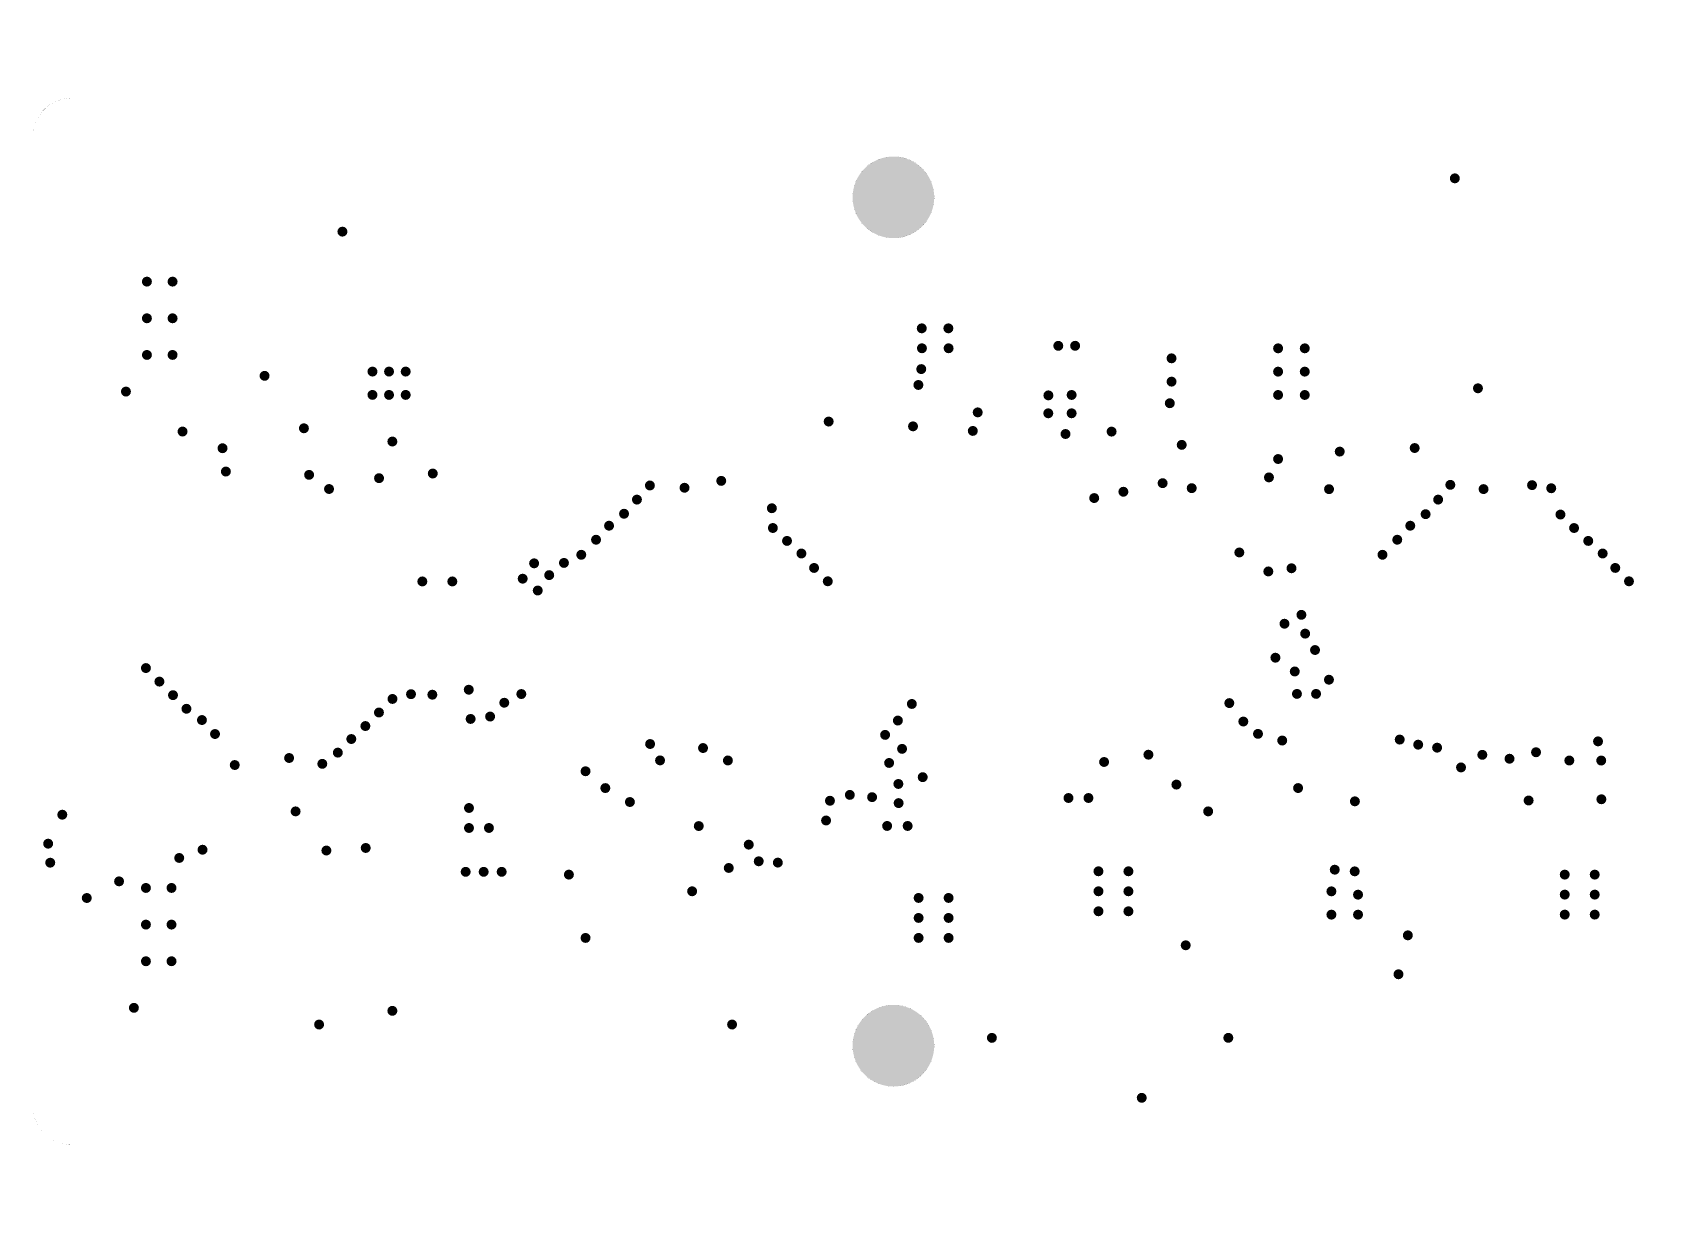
# Model space of a CAD drawing. Header units: inches. Extents: x -51 to 49, y -5 to 30.
# Drawn here: x -51.37 to -2.4, y -4.94 to 30.41 of the extents above; entities that cross this region are included whole.
import ezdxf

# ---------------------------------------------------------------- set-up
doc = ezdxf.new("R2010")
doc.units = ezdxf.units.IN
for name, color, linetype in [('Keep-Out Layer', 6, 'Continuous'), ('Pad Holes', 156, 'Continuous'), ('Via Holes', 16, 'Continuous')]:
    doc.layers.add(name, color=color, linetype=linetype)

# ---------------------------------------------------------------- blocks, each defined once
blk = doc.blocks.new('MOUNT_M2_1215')
at = {"layer": 'Pad Holes'}
h = blk.add_hatch(color=7, dxfattribs=at)
edge = h.paths.add_edge_path()
edge.add_arc((0, 0), 1.225, 0, 360)
blk = doc.blocks.new('MOUNT_M2_1218')
at = {"layer": 'Pad Holes'}
h = blk.add_hatch(color=7, dxfattribs=at)
edge = h.paths.add_edge_path()
edge.add_arc((0, 0), 1.225, 0, 360)

msp = doc.modelspace()

# ---------------------------------------------------------------- hatches: boundary and pattern name
at = {"layer": 'Via Holes'}
h = msp.add_hatch(color=7, dxfattribs=at)
edge = h.paths.add_edge_path()
edge.add_arc((-8.665, 26.034), 0.15, 0, 360)
h = msp.add_hatch(color=7, dxfattribs=at)
edge = h.paths.add_edge_path()
edge.add_arc((-42.065, 24.434), 0.15, 0, 360)
h = msp.add_hatch(color=7, dxfattribs=at)
edge = h.paths.add_edge_path()
edge.add_arc((-47.935, 22.934), 0.15, 0, 360)
h = msp.add_hatch(color=7, dxfattribs=at)
edge = h.paths.add_edge_path()
edge.add_arc((-47.165, 22.934), 0.15, 0, 360)
h = msp.add_hatch(color=7, dxfattribs=at)
edge = h.paths.add_edge_path()
edge.add_arc((-47.935, 21.834), 0.15, 0, 360)
h = msp.add_hatch(color=7, dxfattribs=at)
edge = h.paths.add_edge_path()
edge.add_arc((-47.165, 21.834), 0.15, 0, 360)
h = msp.add_hatch(color=7, dxfattribs=at)
edge = h.paths.add_edge_path()
edge.add_arc((-24.671, 21.532), 0.15, 0, 360)
h = msp.add_hatch(color=7, dxfattribs=at)
edge = h.paths.add_edge_path()
edge.add_arc((-23.871, 21.532), 0.15, 0, 360)
h = msp.add_hatch(color=7, dxfattribs=at)
edge = h.paths.add_edge_path()
edge.add_arc((-24.665, 20.934), 0.15, 0, 360)
h = msp.add_hatch(color=7, dxfattribs=at)
edge = h.paths.add_edge_path()
edge.add_arc((-23.865, 20.934), 0.15, 0, 360)
h = msp.add_hatch(color=7, dxfattribs=at)
edge = h.paths.add_edge_path()
edge.add_arc((-20.571, 21.007), 0.15, 0, 360)
h = msp.add_hatch(color=7, dxfattribs=at)
edge = h.paths.add_edge_path()
edge.add_arc((-20.065, 21.007), 0.15, 0, 360)
h = msp.add_hatch(color=7, dxfattribs=at)
edge = h.paths.add_edge_path()
edge.add_arc((-13.971, 20.932), 0.15, 0, 360)
h = msp.add_hatch(color=7, dxfattribs=at)
edge = h.paths.add_edge_path()
edge.add_arc((-13.171, 20.932), 0.15, 0, 360)
h = msp.add_hatch(color=7, dxfattribs=at)
edge = h.paths.add_edge_path()
edge.add_arc((-47.935, 20.734), 0.15, 0, 360)
h = msp.add_hatch(color=7, dxfattribs=at)
edge = h.paths.add_edge_path()
edge.add_arc((-47.165, 20.734), 0.15, 0, 360)
h = msp.add_hatch(color=7, dxfattribs=at)
edge = h.paths.add_edge_path()
edge.add_arc((-17.171, 20.632), 0.15, 0, 360)
h = msp.add_hatch(color=7, dxfattribs=at)
edge = h.paths.add_edge_path()
edge.add_arc((-44.403, 20.106), 0.15, 0, 360)
h = msp.add_hatch(color=7, dxfattribs=at)
edge = h.paths.add_edge_path()
edge.add_arc((-41.163, 20.234), 0.15, 0, 360)
h = msp.add_hatch(color=7, dxfattribs=at)
edge = h.paths.add_edge_path()
edge.add_arc((-40.665, 20.234), 0.15, 0, 360)
h = msp.add_hatch(color=7, dxfattribs=at)
edge = h.paths.add_edge_path()
edge.add_arc((-40.165, 20.234), 0.15, 0, 360)
h = msp.add_hatch(color=7, dxfattribs=at)
edge = h.paths.add_edge_path()
edge.add_arc((-24.686, 20.308), 0.15, 0, 360)
h = msp.add_hatch(color=7, dxfattribs=at)
edge = h.paths.add_edge_path()
edge.add_arc((-17.171, 19.932), 0.15, 0, 360)
h = msp.add_hatch(color=7, dxfattribs=at)
edge = h.paths.add_edge_path()
edge.add_arc((-13.971, 20.232), 0.15, 0, 360)
h = msp.add_hatch(color=7, dxfattribs=at)
edge = h.paths.add_edge_path()
edge.add_arc((-13.171, 20.232), 0.15, 0, 360)
h = msp.add_hatch(color=7, dxfattribs=at)
edge = h.paths.add_edge_path()
edge.add_arc((-48.565, 19.634), 0.15, 0, 360)
h = msp.add_hatch(color=7, dxfattribs=at)
edge = h.paths.add_edge_path()
edge.add_arc((-41.163, 19.534), 0.15, 0, 360)
h = msp.add_hatch(color=7, dxfattribs=at)
edge = h.paths.add_edge_path()
edge.add_arc((-40.665, 19.534), 0.15, 0, 360)
h = msp.add_hatch(color=7, dxfattribs=at)
edge = h.paths.add_edge_path()
edge.add_arc((-40.165, 19.534), 0.15, 0, 360)
h = msp.add_hatch(color=7, dxfattribs=at)
edge = h.paths.add_edge_path()
edge.add_arc((-24.771, 19.832), 0.15, 0, 360)
h = msp.add_hatch(color=7, dxfattribs=at)
edge = h.paths.add_edge_path()
edge.add_arc((-20.868, 19.52), 0.15, 0, 360)
h = msp.add_hatch(color=7, dxfattribs=at)
edge = h.paths.add_edge_path()
edge.add_arc((-20.171, 19.532), 0.15, 0, 360)
h = msp.add_hatch(color=7, dxfattribs=at)
edge = h.paths.add_edge_path()
edge.add_arc((-13.971, 19.532), 0.15, 0, 360)
h = msp.add_hatch(color=7, dxfattribs=at)
edge = h.paths.add_edge_path()
edge.add_arc((-13.171, 19.532), 0.15, 0, 360)
h = msp.add_hatch(color=7, dxfattribs=at)
edge = h.paths.add_edge_path()
edge.add_arc((-7.971, 19.732), 0.15, 0, 360)
h = msp.add_hatch(color=7, dxfattribs=at)
edge = h.paths.add_edge_path()
edge.add_arc((-22.991, 19.009), 0.15, 0, 360)
h = msp.add_hatch(color=7, dxfattribs=at)
edge = h.paths.add_edge_path()
edge.add_arc((-20.871, 18.982), 0.15, 0, 360)
h = msp.add_hatch(color=7, dxfattribs=at)
edge = h.paths.add_edge_path()
edge.add_arc((-20.171, 18.982), 0.15, 0, 360)
h = msp.add_hatch(color=7, dxfattribs=at)
edge = h.paths.add_edge_path()
edge.add_arc((-17.223, 19.284), 0.15, 0, 360)
h = msp.add_hatch(color=7, dxfattribs=at)
edge = h.paths.add_edge_path()
edge.add_arc((-43.221, 18.532), 0.15, 0, 360)
h = msp.add_hatch(color=7, dxfattribs=at)
edge = h.paths.add_edge_path()
edge.add_arc((-27.465, 18.734), 0.15, 0, 360)
h = msp.add_hatch(color=7, dxfattribs=at)
edge = h.paths.add_edge_path()
edge.add_arc((-24.933, 18.59), 0.15, 0, 360)
h = msp.add_hatch(color=7, dxfattribs=at)
edge = h.paths.add_edge_path()
edge.add_arc((-46.865, 18.434), 0.15, 0, 360)
h = msp.add_hatch(color=7, dxfattribs=at)
edge = h.paths.add_edge_path()
edge.add_arc((-40.565, 18.134), 0.15, 0, 360)
h = msp.add_hatch(color=7, dxfattribs=at)
edge = h.paths.add_edge_path()
edge.add_arc((-23.138, 18.453), 0.15, 0, 360)
h = msp.add_hatch(color=7, dxfattribs=at)
edge = h.paths.add_edge_path()
edge.add_arc((-20.354, 18.36), 0.15, 0, 360)
h = msp.add_hatch(color=7, dxfattribs=at)
edge = h.paths.add_edge_path()
edge.add_arc((-18.971, 18.432), 0.15, 0, 360)
h = msp.add_hatch(color=7, dxfattribs=at)
edge = h.paths.add_edge_path()
edge.add_arc((-16.865, 18.034), 0.15, 0, 360)
h = msp.add_hatch(color=7, dxfattribs=at)
edge = h.paths.add_edge_path()
edge.add_arc((-45.665, 17.934), 0.15, 0, 360)
h = msp.add_hatch(color=7, dxfattribs=at)
edge = h.paths.add_edge_path()
edge.add_arc((-13.971, 17.609), 0.15, 0, 360)
h = msp.add_hatch(color=7, dxfattribs=at)
edge = h.paths.add_edge_path()
edge.add_arc((-12.121, 17.832), 0.15, 0, 360)
h = msp.add_hatch(color=7, dxfattribs=at)
edge = h.paths.add_edge_path()
edge.add_arc((-9.871, 17.939), 0.15, 0, 360)
h = msp.add_hatch(color=7, dxfattribs=at)
edge = h.paths.add_edge_path()
edge.add_arc((-45.565, 17.234), 0.15, 0, 360)
h = msp.add_hatch(color=7, dxfattribs=at)
edge = h.paths.add_edge_path()
edge.add_arc((-43.065, 17.134), 0.15, 0, 360)
h = msp.add_hatch(color=7, dxfattribs=at)
edge = h.paths.add_edge_path()
edge.add_arc((-40.965, 17.034), 0.15, 0, 360)
h = msp.add_hatch(color=7, dxfattribs=at)
edge = h.paths.add_edge_path()
edge.add_arc((-39.351, 17.174), 0.15, 0, 360)
h = msp.add_hatch(color=7, dxfattribs=at)
edge = h.paths.add_edge_path()
edge.add_arc((-14.246, 17.057), 0.15, 0, 360)
h = msp.add_hatch(color=7, dxfattribs=at)
edge = h.paths.add_edge_path()
edge.add_arc((-42.466, 16.709), 0.15, 0, 360)
h = msp.add_hatch(color=7, dxfattribs=at)
edge = h.paths.add_edge_path()
edge.add_arc((-32.833, 16.815), 0.15, 0, 360)
h = msp.add_hatch(color=7, dxfattribs=at)
edge = h.paths.add_edge_path()
edge.add_arc((-31.793, 16.746), 0.15, 0, 360)
h = msp.add_hatch(color=7, dxfattribs=at)
edge = h.paths.add_edge_path()
edge.add_arc((-30.691, 16.953), 0.15, 0, 360)
h = msp.add_hatch(color=7, dxfattribs=at)
edge = h.paths.add_edge_path()
edge.add_arc((-18.616, 16.626), 0.15, 0, 360)
h = msp.add_hatch(color=7, dxfattribs=at)
edge = h.paths.add_edge_path()
edge.add_arc((-17.439, 16.884), 0.15, 0, 360)
h = msp.add_hatch(color=7, dxfattribs=at)
edge = h.paths.add_edge_path()
edge.add_arc((-16.565, 16.734), 0.15, 0, 360)
h = msp.add_hatch(color=7, dxfattribs=at)
edge = h.paths.add_edge_path()
edge.add_arc((-12.442, 16.704), 0.15, 0, 360)
h = msp.add_hatch(color=7, dxfattribs=at)
edge = h.paths.add_edge_path()
edge.add_arc((-8.8, 16.834), 0.15, 0, 360)
h = msp.add_hatch(color=7, dxfattribs=at)
edge = h.paths.add_edge_path()
edge.add_arc((-7.803, 16.706), 0.15, 0, 360)
h = msp.add_hatch(color=7, dxfattribs=at)
edge = h.paths.add_edge_path()
edge.add_arc((-6.347, 16.825), 0.15, 0, 360)
h = msp.add_hatch(color=7, dxfattribs=at)
edge = h.paths.add_edge_path()
edge.add_arc((-5.771, 16.732), 0.15, 0, 360)
h = msp.add_hatch(color=7, dxfattribs=at)
edge = h.paths.add_edge_path()
edge.add_arc((-33.222, 16.391), 0.15, 0, 360)
h = msp.add_hatch(color=7, dxfattribs=at)
edge = h.paths.add_edge_path()
edge.add_arc((-29.171, 16.132), 0.15, 0, 360)
h = msp.add_hatch(color=7, dxfattribs=at)
edge = h.paths.add_edge_path()
edge.add_arc((-19.493, 16.437), 0.15, 0, 360)
h = msp.add_hatch(color=7, dxfattribs=at)
edge = h.paths.add_edge_path()
edge.add_arc((-9.166, 16.391), 0.15, 0, 360)
h = msp.add_hatch(color=7, dxfattribs=at)
edge = h.paths.add_edge_path()
edge.add_arc((-34.059, 15.607), 0.15, 0, 360)
h = msp.add_hatch(color=7, dxfattribs=at)
edge = h.paths.add_edge_path()
edge.add_arc((-33.609, 15.966), 0.15, 0, 360)
h = msp.add_hatch(color=7, dxfattribs=at)
edge = h.paths.add_edge_path()
edge.add_arc((-29.141, 15.538), 0.15, 0, 360)
h = msp.add_hatch(color=7, dxfattribs=at)
edge = h.paths.add_edge_path()
edge.add_arc((-10.003, 15.607), 0.15, 0, 360)
h = msp.add_hatch(color=7, dxfattribs=at)
edge = h.paths.add_edge_path()
edge.add_arc((-9.543, 15.953), 0.15, 0, 360)
h = msp.add_hatch(color=7, dxfattribs=at)
edge = h.paths.add_edge_path()
edge.add_arc((-5.493, 15.943), 0.15, 0, 360)
h = msp.add_hatch(color=7, dxfattribs=at)
edge = h.paths.add_edge_path()
edge.add_arc((-5.085, 15.538), 0.15, 0, 360)
h = msp.add_hatch(color=7, dxfattribs=at)
edge = h.paths.add_edge_path()
edge.add_arc((-34.45, 15.186), 0.15, 0, 360)
h = msp.add_hatch(color=7, dxfattribs=at)
edge = h.paths.add_edge_path()
edge.add_arc((-28.716, 15.151), 0.15, 0, 360)
h = msp.add_hatch(color=7, dxfattribs=at)
edge = h.paths.add_edge_path()
edge.add_arc((-10.394, 15.186), 0.15, 0, 360)
h = msp.add_hatch(color=7, dxfattribs=at)
edge = h.paths.add_edge_path()
edge.add_arc((-4.66, 15.151), 0.15, 0, 360)
h = msp.add_hatch(color=7, dxfattribs=at)
edge = h.paths.add_edge_path()
edge.add_arc((-34.893, 14.734), 0.15, 0, 360)
h = msp.add_hatch(color=7, dxfattribs=at)
edge = h.paths.add_edge_path()
edge.add_arc((-28.283, 14.773), 0.15, 0, 360)
h = msp.add_hatch(color=7, dxfattribs=at)
edge = h.paths.add_edge_path()
edge.add_arc((-15.135, 14.804), 0.15, 0, 360)
h = msp.add_hatch(color=7, dxfattribs=at)
edge = h.paths.add_edge_path()
edge.add_arc((-10.837, 14.734), 0.15, 0, 360)
h = msp.add_hatch(color=7, dxfattribs=at)
edge = h.paths.add_edge_path()
edge.add_arc((-4.227, 14.773), 0.15, 0, 360)
h = msp.add_hatch(color=7, dxfattribs=at)
edge = h.paths.add_edge_path()
edge.add_arc((-36.309, 14.478), 0.15, 0, 360)
h = msp.add_hatch(color=7, dxfattribs=at)
edge = h.paths.add_edge_path()
edge.add_arc((-35.856, 14.124), 0.15, 0, 360)
h = msp.add_hatch(color=7, dxfattribs=at)
edge = h.paths.add_edge_path()
edge.add_arc((-35.414, 14.491), 0.15, 0, 360)
h = msp.add_hatch(color=7, dxfattribs=at)
edge = h.paths.add_edge_path()
edge.add_arc((-27.903, 14.34), 0.15, 0, 360)
h = msp.add_hatch(color=7, dxfattribs=at)
edge = h.paths.add_edge_path()
edge.add_arc((-14.265, 14.234), 0.15, 0, 360)
h = msp.add_hatch(color=7, dxfattribs=at)
edge = h.paths.add_edge_path()
edge.add_arc((-13.569, 14.33), 0.15, 0, 360)
h = msp.add_hatch(color=7, dxfattribs=at)
edge = h.paths.add_edge_path()
edge.add_arc((-3.848, 14.34), 0.15, 0, 360)
h = msp.add_hatch(color=7, dxfattribs=at)
edge = h.paths.add_edge_path()
edge.add_arc((-39.665, 13.934), 0.15, 0, 360)
h = msp.add_hatch(color=7, dxfattribs=at)
edge = h.paths.add_edge_path()
edge.add_arc((-38.765, 13.934), 0.15, 0, 360)
h = msp.add_hatch(color=7, dxfattribs=at)
edge = h.paths.add_edge_path()
edge.add_arc((-36.652, 14.017), 0.15, 0, 360)
h = msp.add_hatch(color=7, dxfattribs=at)
edge = h.paths.add_edge_path()
edge.add_arc((-36.2, 13.662), 0.15, 0, 360)
h = msp.add_hatch(color=7, dxfattribs=at)
edge = h.paths.add_edge_path()
edge.add_arc((-27.492, 13.939), 0.15, 0, 360)
h = msp.add_hatch(color=7, dxfattribs=at)
edge = h.paths.add_edge_path()
edge.add_arc((-3.436, 13.939), 0.15, 0, 360)
h = msp.add_hatch(color=7, dxfattribs=at)
edge = h.paths.add_edge_path()
edge.add_arc((-13.78, 12.665), 0.15, 0, 360)
h = msp.add_hatch(color=7, dxfattribs=at)
edge = h.paths.add_edge_path()
edge.add_arc((-13.271, 12.932), 0.15, 0, 360)
h = msp.add_hatch(color=7, dxfattribs=at)
edge = h.paths.add_edge_path()
edge.add_arc((-13.159, 12.368), 0.15, 0, 360)
h = msp.add_hatch(color=7, dxfattribs=at)
edge = h.paths.add_edge_path()
edge.add_arc((-14.051, 11.645), 0.15, 0, 360)
h = msp.add_hatch(color=7, dxfattribs=at)
edge = h.paths.add_edge_path()
edge.add_arc((-12.862, 11.876), 0.15, 0, 360)
h = msp.add_hatch(color=7, dxfattribs=at)
edge = h.paths.add_edge_path()
edge.add_arc((-47.965, 11.334), 0.15, 0, 360)
h = msp.add_hatch(color=7, dxfattribs=at)
edge = h.paths.add_edge_path()
edge.add_arc((-13.471, 11.232), 0.15, 0, 360)
h = msp.add_hatch(color=7, dxfattribs=at)
edge = h.paths.add_edge_path()
edge.add_arc((-47.559, 10.928), 0.15, 0, 360)
h = msp.add_hatch(color=7, dxfattribs=at)
edge = h.paths.add_edge_path()
edge.add_arc((-38.271, 10.684), 0.15, 0, 360)
h = msp.add_hatch(color=7, dxfattribs=at)
edge = h.paths.add_edge_path()
edge.add_arc((-12.444, 10.984), 0.15, 0, 360)
h = msp.add_hatch(color=7, dxfattribs=at)
edge = h.paths.add_edge_path()
edge.add_arc((-47.152, 10.521), 0.15, 0, 360)
h = msp.add_hatch(color=7, dxfattribs=at)
edge = h.paths.add_edge_path()
edge.add_arc((-40.562, 10.407), 0.15, 0, 360)
h = msp.add_hatch(color=7, dxfattribs=at)
edge = h.paths.add_edge_path()
edge.add_arc((-40.005, 10.55), 0.15, 0, 360)
h = msp.add_hatch(color=7, dxfattribs=at)
edge = h.paths.add_edge_path()
edge.add_arc((-39.365, 10.534), 0.15, 0, 360)
h = msp.add_hatch(color=7, dxfattribs=at)
edge = h.paths.add_edge_path()
edge.add_arc((-37.205, 10.293), 0.15, 0, 360)
h = msp.add_hatch(color=7, dxfattribs=at)
edge = h.paths.add_edge_path()
edge.add_arc((-36.693, 10.554), 0.15, 0, 360)
h = msp.add_hatch(color=7, dxfattribs=at)
edge = h.paths.add_edge_path()
edge.add_arc((-24.968, 10.257), 0.15, 0, 360)
h = msp.add_hatch(color=7, dxfattribs=at)
edge = h.paths.add_edge_path()
edge.add_arc((-15.436, 10.283), 0.15, 0, 360)
h = msp.add_hatch(color=7, dxfattribs=at)
edge = h.paths.add_edge_path()
edge.add_arc((-13.406, 10.559), 0.15, 0, 360)
h = msp.add_hatch(color=7, dxfattribs=at)
edge = h.paths.add_edge_path()
edge.add_arc((-12.831, 10.559), 0.15, 0, 360)
h = msp.add_hatch(color=7, dxfattribs=at)
edge = h.paths.add_edge_path()
edge.add_arc((-46.748, 10.112), 0.15, 0, 360)
h = msp.add_hatch(color=7, dxfattribs=at)
edge = h.paths.add_edge_path()
edge.add_arc((-46.283, 9.774), 0.15, 0, 360)
h = msp.add_hatch(color=7, dxfattribs=at)
edge = h.paths.add_edge_path()
edge.add_arc((-40.968, 10), 0.15, 0, 360)
h = msp.add_hatch(color=7, dxfattribs=at)
edge = h.paths.add_edge_path()
edge.add_arc((-38.215, 9.807), 0.15, 0, 360)
h = msp.add_hatch(color=7, dxfattribs=at)
edge = h.paths.add_edge_path()
edge.add_arc((-37.63, 9.879), 0.15, 0, 360)
h = msp.add_hatch(color=7, dxfattribs=at)
edge = h.paths.add_edge_path()
edge.add_arc((-25.388, 9.759), 0.15, 0, 360)
h = msp.add_hatch(color=7, dxfattribs=at)
edge = h.paths.add_edge_path()
edge.add_arc((-15.015, 9.729), 0.15, 0, 360)
h = msp.add_hatch(color=7, dxfattribs=at)
edge = h.paths.add_edge_path()
edge.add_arc((-45.89, 9.354), 0.15, 0, 360)
h = msp.add_hatch(color=7, dxfattribs=at)
edge = h.paths.add_edge_path()
edge.add_arc((-41.798, 9.204), 0.15, 0, 360)
h = msp.add_hatch(color=7, dxfattribs=at)
edge = h.paths.add_edge_path()
edge.add_arc((-41.375, 9.594), 0.15, 0, 360)
h = msp.add_hatch(color=7, dxfattribs=at)
edge = h.paths.add_edge_path()
edge.add_arc((-25.77, 9.329), 0.15, 0, 360)
h = msp.add_hatch(color=7, dxfattribs=at)
edge = h.paths.add_edge_path()
edge.add_arc((-14.575, 9.359), 0.15, 0, 360)
h = msp.add_hatch(color=7, dxfattribs=at)
edge = h.paths.add_edge_path()
edge.add_arc((-13.848, 9.159), 0.15, 0, 360)
h = msp.add_hatch(color=7, dxfattribs=at)
edge = h.paths.add_edge_path()
edge.add_arc((-10.319, 9.188), 0.15, 0, 360)
h = msp.add_hatch(color=7, dxfattribs=at)
edge = h.paths.add_edge_path()
edge.add_arc((-42.203, 8.796), 0.15, 0, 360)
h = msp.add_hatch(color=7, dxfattribs=at)
edge = h.paths.add_edge_path()
edge.add_arc((-32.826, 9.054), 0.15, 0, 360)
h = msp.add_hatch(color=7, dxfattribs=at)
edge = h.paths.add_edge_path()
edge.add_arc((-31.237, 8.934), 0.15, 0, 360)
h = msp.add_hatch(color=7, dxfattribs=at)
edge = h.paths.add_edge_path()
edge.add_arc((-25.261, 8.909), 0.15, 0, 360)
h = msp.add_hatch(color=7, dxfattribs=at)
edge = h.paths.add_edge_path()
edge.add_arc((-17.865, 8.734), 0.15, 0, 360)
h = msp.add_hatch(color=7, dxfattribs=at)
edge = h.paths.add_edge_path()
edge.add_arc((-9.765, 9.034), 0.15, 0, 360)
h = msp.add_hatch(color=7, dxfattribs=at)
edge = h.paths.add_edge_path()
edge.add_arc((-9.197, 8.945), 0.15, 0, 360)
h = msp.add_hatch(color=7, dxfattribs=at)
edge = h.paths.add_edge_path()
edge.add_arc((-7.84, 8.73), 0.15, 0, 360)
h = msp.add_hatch(color=7, dxfattribs=at)
edge = h.paths.add_edge_path()
edge.add_arc((-6.227, 8.807), 0.15, 0, 360)
h = msp.add_hatch(color=7, dxfattribs=at)
edge = h.paths.add_edge_path()
edge.add_arc((-4.365, 9.134), 0.15, 0, 360)
h = msp.add_hatch(color=7, dxfattribs=at)
edge = h.paths.add_edge_path()
edge.add_arc((-45.298, 8.424), 0.15, 0, 360)
h = msp.add_hatch(color=7, dxfattribs=at)
edge = h.paths.add_edge_path()
edge.add_arc((-43.665, 8.634), 0.15, 0, 360)
h = msp.add_hatch(color=7, dxfattribs=at)
edge = h.paths.add_edge_path()
edge.add_arc((-42.669, 8.459), 0.15, 0, 360)
h = msp.add_hatch(color=7, dxfattribs=at)
edge = h.paths.add_edge_path()
edge.add_arc((-34.765, 8.237), 0.15, 0, 360)
h = msp.add_hatch(color=7, dxfattribs=at)
edge = h.paths.add_edge_path()
edge.add_arc((-32.528, 8.562), 0.15, 0, 360)
h = msp.add_hatch(color=7, dxfattribs=at)
edge = h.paths.add_edge_path()
edge.add_arc((-30.492, 8.56), 0.15, 0, 360)
h = msp.add_hatch(color=7, dxfattribs=at)
edge = h.paths.add_edge_path()
edge.add_arc((-25.65, 8.486), 0.15, 0, 360)
h = msp.add_hatch(color=7, dxfattribs=at)
edge = h.paths.add_edge_path()
edge.add_arc((-19.196, 8.515), 0.15, 0, 360)
h = msp.add_hatch(color=7, dxfattribs=at)
edge = h.paths.add_edge_path()
edge.add_arc((-8.479, 8.351), 0.15, 0, 360)
h = msp.add_hatch(color=7, dxfattribs=at)
edge = h.paths.add_edge_path()
edge.add_arc((-7.023, 8.612), 0.15, 0, 360)
h = msp.add_hatch(color=7, dxfattribs=at)
edge = h.paths.add_edge_path()
edge.add_arc((-5.227, 8.559), 0.15, 0, 360)
h = msp.add_hatch(color=7, dxfattribs=at)
edge = h.paths.add_edge_path()
edge.add_arc((-4.271, 8.559), 0.15, 0, 360)
h = msp.add_hatch(color=7, dxfattribs=at)
edge = h.paths.add_edge_path()
edge.add_arc((-34.171, 7.732), 0.15, 0, 360)
h = msp.add_hatch(color=7, dxfattribs=at)
edge = h.paths.add_edge_path()
edge.add_arc((-25.372, 7.855), 0.15, 0, 360)
h = msp.add_hatch(color=7, dxfattribs=at)
edge = h.paths.add_edge_path()
edge.add_arc((-24.642, 8.059), 0.15, 0, 360)
h = msp.add_hatch(color=7, dxfattribs=at)
edge = h.paths.add_edge_path()
edge.add_arc((-17.024, 7.837), 0.15, 0, 360)
h = msp.add_hatch(color=7, dxfattribs=at)
edge = h.paths.add_edge_path()
edge.add_arc((-13.371, 7.732), 0.15, 0, 360)
h = msp.add_hatch(color=7, dxfattribs=at)
edge = h.paths.add_edge_path()
edge.add_arc((-33.434, 7.313), 0.15, 0, 360)
h = msp.add_hatch(color=7, dxfattribs=at)
edge = h.paths.add_edge_path()
edge.add_arc((-27.427, 7.351), 0.15, 0, 360)
h = msp.add_hatch(color=7, dxfattribs=at)
edge = h.paths.add_edge_path()
edge.add_arc((-26.83, 7.528), 0.15, 0, 360)
h = msp.add_hatch(color=7, dxfattribs=at)
edge = h.paths.add_edge_path()
edge.add_arc((-26.161, 7.459), 0.15, 0, 360)
h = msp.add_hatch(color=7, dxfattribs=at)
edge = h.paths.add_edge_path()
edge.add_arc((-25.365, 7.28), 0.15, 0, 360)
h = msp.add_hatch(color=7, dxfattribs=at)
edge = h.paths.add_edge_path()
edge.add_arc((-20.265, 7.434), 0.15, 0, 360)
h = msp.add_hatch(color=7, dxfattribs=at)
edge = h.paths.add_edge_path()
edge.add_arc((-19.665, 7.434), 0.15, 0, 360)
h = msp.add_hatch(color=7, dxfattribs=at)
edge = h.paths.add_edge_path()
edge.add_arc((-11.666, 7.334), 0.15, 0, 360)
h = msp.add_hatch(color=7, dxfattribs=at)
edge = h.paths.add_edge_path()
edge.add_arc((-6.45, 7.359), 0.15, 0, 360)
h = msp.add_hatch(color=7, dxfattribs=at)
edge = h.paths.add_edge_path()
edge.add_arc((-4.265, 7.396), 0.15, 0, 360)
h = msp.add_hatch(color=7, dxfattribs=at)
edge = h.paths.add_edge_path()
edge.add_arc((-50.475, 6.932), 0.15, 0, 360)
h = msp.add_hatch(color=7, dxfattribs=at)
edge = h.paths.add_edge_path()
edge.add_arc((-43.471, 7.032), 0.15, 0, 360)
h = msp.add_hatch(color=7, dxfattribs=at)
edge = h.paths.add_edge_path()
edge.add_arc((-38.265, 7.134), 0.15, 0, 360)
h = msp.add_hatch(color=7, dxfattribs=at)
edge = h.paths.add_edge_path()
edge.add_arc((-27.543, 6.759), 0.15, 0, 360)
h = msp.add_hatch(color=7, dxfattribs=at)
edge = h.paths.add_edge_path()
edge.add_arc((-16.071, 7.032), 0.15, 0, 360)
h = msp.add_hatch(color=7, dxfattribs=at)
edge = h.paths.add_edge_path()
edge.add_arc((-38.265, 6.534), 0.15, 0, 360)
h = msp.add_hatch(color=7, dxfattribs=at)
edge = h.paths.add_edge_path()
edge.add_arc((-37.666, 6.534), 0.15, 0, 360)
h = msp.add_hatch(color=7, dxfattribs=at)
edge = h.paths.add_edge_path()
edge.add_arc((-31.365, 6.592), 0.15, 0, 360)
h = msp.add_hatch(color=7, dxfattribs=at)
edge = h.paths.add_edge_path()
edge.add_arc((-25.71, 6.595), 0.15, 0, 360)
h = msp.add_hatch(color=7, dxfattribs=at)
edge = h.paths.add_edge_path()
edge.add_arc((-25.094, 6.595), 0.15, 0, 360)
h = msp.add_hatch(color=7, dxfattribs=at)
edge = h.paths.add_edge_path()
edge.add_arc((-50.9, 6.063), 0.15, 0, 360)
h = msp.add_hatch(color=7, dxfattribs=at)
edge = h.paths.add_edge_path()
edge.add_arc((-46.265, 5.881), 0.15, 0, 360)
h = msp.add_hatch(color=7, dxfattribs=at)
edge = h.paths.add_edge_path()
edge.add_arc((-42.546, 5.857), 0.15, 0, 360)
h = msp.add_hatch(color=7, dxfattribs=at)
edge = h.paths.add_edge_path()
edge.add_arc((-41.365, 5.934), 0.15, 0, 360)
h = msp.add_hatch(color=7, dxfattribs=at)
edge = h.paths.add_edge_path()
edge.add_arc((-29.865, 6.034), 0.15, 0, 360)
h = msp.add_hatch(color=7, dxfattribs=at)
edge = h.paths.add_edge_path()
edge.add_arc((-50.837, 5.492), 0.15, 0, 360)
h = msp.add_hatch(color=7, dxfattribs=at)
edge = h.paths.add_edge_path()
edge.add_arc((-46.965, 5.634), 0.15, 0, 360)
h = msp.add_hatch(color=7, dxfattribs=at)
edge = h.paths.add_edge_path()
edge.add_arc((-30.465, 5.334), 0.15, 0, 360)
h = msp.add_hatch(color=7, dxfattribs=at)
edge = h.paths.add_edge_path()
edge.add_arc((-29.565, 5.534), 0.15, 0, 360)
h = msp.add_hatch(color=7, dxfattribs=at)
edge = h.paths.add_edge_path()
edge.add_arc((-28.992, 5.495), 0.15, 0, 360)
h = msp.add_hatch(color=7, dxfattribs=at)
edge = h.paths.add_edge_path()
edge.add_arc((-12.271, 5.282), 0.15, 0, 360)
h = msp.add_hatch(color=7, dxfattribs=at)
edge = h.paths.add_edge_path()
edge.add_arc((-48.771, 4.932), 0.15, 0, 360)
h = msp.add_hatch(color=7, dxfattribs=at)
edge = h.paths.add_edge_path()
edge.add_arc((-38.365, 5.218), 0.15, 0, 360)
h = msp.add_hatch(color=7, dxfattribs=at)
edge = h.paths.add_edge_path()
edge.add_arc((-37.824, 5.218), 0.15, 0, 360)
h = msp.add_hatch(color=7, dxfattribs=at)
edge = h.paths.add_edge_path()
edge.add_arc((-37.283, 5.218), 0.15, 0, 360)
h = msp.add_hatch(color=7, dxfattribs=at)
edge = h.paths.add_edge_path()
edge.add_arc((-35.265, 5.134), 0.15, 0, 360)
h = msp.add_hatch(color=7, dxfattribs=at)
edge = h.paths.add_edge_path()
edge.add_arc((-19.365, 5.234), 0.15, 0, 360)
h = msp.add_hatch(color=7, dxfattribs=at)
edge = h.paths.add_edge_path()
edge.add_arc((-18.465, 5.234), 0.15, 0, 360)
h = msp.add_hatch(color=7, dxfattribs=at)
edge = h.paths.add_edge_path()
edge.add_arc((-11.671, 5.232), 0.15, 0, 360)
h = msp.add_hatch(color=7, dxfattribs=at)
edge = h.paths.add_edge_path()
edge.add_arc((-5.365, 5.134), 0.15, 0, 360)
h = msp.add_hatch(color=7, dxfattribs=at)
edge = h.paths.add_edge_path()
edge.add_arc((-4.465, 5.134), 0.15, 0, 360)
h = msp.add_hatch(color=7, dxfattribs=at)
edge = h.paths.add_edge_path()
edge.add_arc((-49.74, 4.432), 0.15, 0, 360)
h = msp.add_hatch(color=7, dxfattribs=at)
edge = h.paths.add_edge_path()
edge.add_arc((-47.965, 4.734), 0.15, 0, 360)
h = msp.add_hatch(color=7, dxfattribs=at)
edge = h.paths.add_edge_path()
edge.add_arc((-47.196, 4.734), 0.15, 0, 360)
h = msp.add_hatch(color=7, dxfattribs=at)
edge = h.paths.add_edge_path()
edge.add_arc((-31.565, 4.634), 0.15, 0, 360)
h = msp.add_hatch(color=7, dxfattribs=at)
edge = h.paths.add_edge_path()
edge.add_arc((-24.765, 4.434), 0.15, 0, 360)
h = msp.add_hatch(color=7, dxfattribs=at)
edge = h.paths.add_edge_path()
edge.add_arc((-23.865, 4.434), 0.15, 0, 360)
h = msp.add_hatch(color=7, dxfattribs=at)
edge = h.paths.add_edge_path()
edge.add_arc((-19.365, 4.634), 0.15, 0, 360)
h = msp.add_hatch(color=7, dxfattribs=at)
edge = h.paths.add_edge_path()
edge.add_arc((-18.465, 4.634), 0.15, 0, 360)
h = msp.add_hatch(color=7, dxfattribs=at)
edge = h.paths.add_edge_path()
edge.add_arc((-12.371, 4.632), 0.15, 0, 360)
h = msp.add_hatch(color=7, dxfattribs=at)
edge = h.paths.add_edge_path()
edge.add_arc((-11.571, 4.532), 0.15, 0, 360)
h = msp.add_hatch(color=7, dxfattribs=at)
edge = h.paths.add_edge_path()
edge.add_arc((-5.365, 4.534), 0.15, 0, 360)
h = msp.add_hatch(color=7, dxfattribs=at)
edge = h.paths.add_edge_path()
edge.add_arc((-4.465, 4.534), 0.15, 0, 360)
h = msp.add_hatch(color=7, dxfattribs=at)
edge = h.paths.add_edge_path()
edge.add_arc((-24.765, 3.834), 0.15, 0, 360)
h = msp.add_hatch(color=7, dxfattribs=at)
edge = h.paths.add_edge_path()
edge.add_arc((-23.865, 3.834), 0.15, 0, 360)
h = msp.add_hatch(color=7, dxfattribs=at)
edge = h.paths.add_edge_path()
edge.add_arc((-19.365, 4.034), 0.15, 0, 360)
h = msp.add_hatch(color=7, dxfattribs=at)
edge = h.paths.add_edge_path()
edge.add_arc((-18.465, 4.034), 0.15, 0, 360)
h = msp.add_hatch(color=7, dxfattribs=at)
edge = h.paths.add_edge_path()
edge.add_arc((-12.371, 3.932), 0.15, 0, 360)
h = msp.add_hatch(color=7, dxfattribs=at)
edge = h.paths.add_edge_path()
edge.add_arc((-11.571, 3.932), 0.15, 0, 360)
h = msp.add_hatch(color=7, dxfattribs=at)
edge = h.paths.add_edge_path()
edge.add_arc((-5.365, 3.934), 0.15, 0, 360)
h = msp.add_hatch(color=7, dxfattribs=at)
edge = h.paths.add_edge_path()
edge.add_arc((-4.465, 3.934), 0.15, 0, 360)
h = msp.add_hatch(color=7, dxfattribs=at)
edge = h.paths.add_edge_path()
edge.add_arc((-47.965, 3.634), 0.15, 0, 360)
h = msp.add_hatch(color=7, dxfattribs=at)
edge = h.paths.add_edge_path()
edge.add_arc((-47.196, 3.634), 0.15, 0, 360)
h = msp.add_hatch(color=7, dxfattribs=at)
edge = h.paths.add_edge_path()
edge.add_arc((-10.076, 3.311), 0.15, 0, 360)
h = msp.add_hatch(color=7, dxfattribs=at)
edge = h.paths.add_edge_path()
edge.add_arc((-34.765, 3.234), 0.15, 0, 360)
h = msp.add_hatch(color=7, dxfattribs=at)
edge = h.paths.add_edge_path()
edge.add_arc((-24.765, 3.234), 0.15, 0, 360)
h = msp.add_hatch(color=7, dxfattribs=at)
edge = h.paths.add_edge_path()
edge.add_arc((-23.865, 3.234), 0.15, 0, 360)
h = msp.add_hatch(color=7, dxfattribs=at)
edge = h.paths.add_edge_path()
edge.add_arc((-16.746, 3.013), 0.15, 0, 360)
h = msp.add_hatch(color=7, dxfattribs=at)
edge = h.paths.add_edge_path()
edge.add_arc((-47.965, 2.534), 0.15, 0, 360)
h = msp.add_hatch(color=7, dxfattribs=at)
edge = h.paths.add_edge_path()
edge.add_arc((-47.196, 2.534), 0.15, 0, 360)
h = msp.add_hatch(color=7, dxfattribs=at)
edge = h.paths.add_edge_path()
edge.add_arc((-10.357, 2.143), 0.15, 0, 360)
h = msp.add_hatch(color=7, dxfattribs=at)
edge = h.paths.add_edge_path()
edge.add_arc((-48.326, 1.135), 0.15, 0, 360)
h = msp.add_hatch(color=7, dxfattribs=at)
edge = h.paths.add_edge_path()
edge.add_arc((-40.565, 1.045), 0.15, 0, 360)
h = msp.add_hatch(color=7, dxfattribs=at)
edge = h.paths.add_edge_path()
edge.add_arc((-42.765, 0.634), 0.15, 0, 360)
h = msp.add_hatch(color=7, dxfattribs=at)
edge = h.paths.add_edge_path()
edge.add_arc((-30.365, 0.634), 0.15, 0, 360)
h = msp.add_hatch(color=7, dxfattribs=at)
edge = h.paths.add_edge_path()
edge.add_arc((-22.565, 0.234), 0.15, 0, 360)
h = msp.add_hatch(color=7, dxfattribs=at)
edge = h.paths.add_edge_path()
edge.add_arc((-15.465, 0.234), 0.15, 0, 360)
h = msp.add_hatch(color=7, dxfattribs=at)
edge = h.paths.add_edge_path()
edge.add_arc((-18.065, -1.566), 0.15, 0, 360)

# ---------------------------------------------------------------- linework, layer by layer
at = {"layer": 'Keep-Out Layer'}
for points in [[(-33.606, 28.444, 0.001, 0.001, 0), (-31.642, 30.408, 0.001, 0.001, 0)], [(-31.642, 30.408, 0.001, 0.001, 0), (7.638, 30.408, 0.001, 0.001, 0)], [(-51.366, 27.27, 0.001, 0.001, -0.414214), (-50.192, 28.444, 0.001, 0.001, 0)], [(-50.192, 28.444, 0.001, 0.001, 0), (-50.169, 28.444, 0.001, 0.001, 0)], [(-50.169, 28.444, 0.001, 0.001, 0), (-33.606, 28.444, 0.001, 0.001, 0)], [(-51.366, 27.27, 0.001, 0.001, 0), (-51.366, 27.252, 0.001, 0.001, 0)], [(-51.366, 27.252, 0.001, 0.001, 0), (-51.364, -1.783, 0.001, 0.001, 0)], [(-50.168, -2.98, 0.001, 0.001, -0.425504), (-51.364, -1.783, 0.001, 0.001, 0)], [(-50.168, -2.98, 0.001, 0.001, 0), (-33.606, -2.98, 0.001, 0.001, 0)], [(-33.606, -2.98, 0.001, 0.001, 0), (-31.642, -4.944, 0.001, 0.001, 0)], [(-31.642, -4.944, 0.001, 0.001, 0), (7.638, -4.944, 0.001, 0.001, 0)]]:
    msp.add_lwpolyline(points, format="xyseb", dxfattribs=at)
for points in [[(-31.642, 30.408, 0.0005, 0.0005, 1), (-31.642, 30.408, 0.0005, 0.0005, 1)], [(-31.642, 30.408, 0.0005, 0.0005, 1), (-31.642, 30.408, 0.0005, 0.0005, 1)], [(-50.192, 28.444, 0.0005, 0.0005, 1), (-50.191, 28.444, 0.0005, 0.0005, 1)], [(-50.192, 28.444, 0.0005, 0.0005, 1), (-50.191, 28.444, 0.0005, 0.0005, 1)], [(-50.169, 28.444, 0.0005, 0.0005, 1), (-50.169, 28.444, 0.0005, 0.0005, 1)], [(-50.169, 28.444, 0.0005, 0.0005, 1), (-50.169, 28.444, 0.0005, 0.0005, 1)], [(-33.606, 28.444, 0.0005, 0.0005, 1), (-33.606, 28.444, 0.0005, 0.0005, 1)], [(-33.606, 28.444, 0.0005, 0.0005, 1), (-33.606, 28.444, 0.0005, 0.0005, 1)], [(-51.366, 27.27, 0.0005, 0.0005, 1), (-51.366, 27.27, 0.0005, 0.0005, 1)], [(-51.366, 27.27, 0.0005, 0.0005, 1), (-51.366, 27.27, 0.0005, 0.0005, 1)], [(-51.366, 27.252, 0.0005, 0.0005, 1), (-51.366, 27.252, 0.0005, 0.0005, 1)], [(-51.366, 27.252, 0.0005, 0.0005, 1), (-51.366, 27.252, 0.0005, 0.0005, 1)], [(-24.296, 25.464, 0.001, 0.001, 1), (-26.746, 25.464, 0.001, 0.001, 1)], [(-26.746, 25.464, 0.0005, 0.0005, 1), (-26.745, 25.464, 0.0005, 0.0005, 1)], [(-24.296, 25.464, 0.0005, 0.0005, 1), (-24.295, 25.464, 0.0005, 0.0005, 1)], [(-24.296, -0.001, 0.001, 0.001, 1), (-26.746, -0.001, 0.001, 0.001, 1)], [(-26.746, -0.001, 0.0005, 0.0005, 1), (-26.745, -0.001, 0.0005, 0.0005, 1)], [(-24.296, -0.001, 0.0005, 0.0005, 1), (-24.295, -0.001, 0.0005, 0.0005, 1)], [(-51.365, -1.783, 0.0005, 0.0005, 1), (-51.364, -1.783, 0.0005, 0.0005, 1)], [(-51.365, -1.783, 0.0005, 0.0005, 1), (-51.364, -1.783, 0.0005, 0.0005, 1)], [(-50.168, -2.98, 0.0005, 0.0005, 1), (-50.167, -2.98, 0.0005, 0.0005, 1)], [(-50.168, -2.98, 0.0005, 0.0005, 1), (-50.167, -2.98, 0.0005, 0.0005, 1)], [(-33.606, -2.98, 0.0005, 0.0005, 1), (-33.606, -2.98, 0.0005, 0.0005, 1)], [(-33.606, -2.98, 0.0005, 0.0005, 1), (-33.606, -2.98, 0.0005, 0.0005, 1)], [(-31.642, -4.944, 0.0005, 0.0005, 1), (-31.642, -4.944, 0.0005, 0.0005, 1)], [(-31.642, -4.944, 0.0005, 0.0005, 1), (-31.642, -4.944, 0.0005, 0.0005, 1)]]:
    msp.add_lwpolyline(points, format="xyseb", close=True, dxfattribs=at)

# ---------------------------------------------------------------- block references
for name, p in [('MOUNT_M2_1215', (-25.521, 25.464)), ('MOUNT_M2_1218', (-25.521, -0.001))]:
    msp.add_blockref(name, p)

doc.saveas('drawing.dxf')
